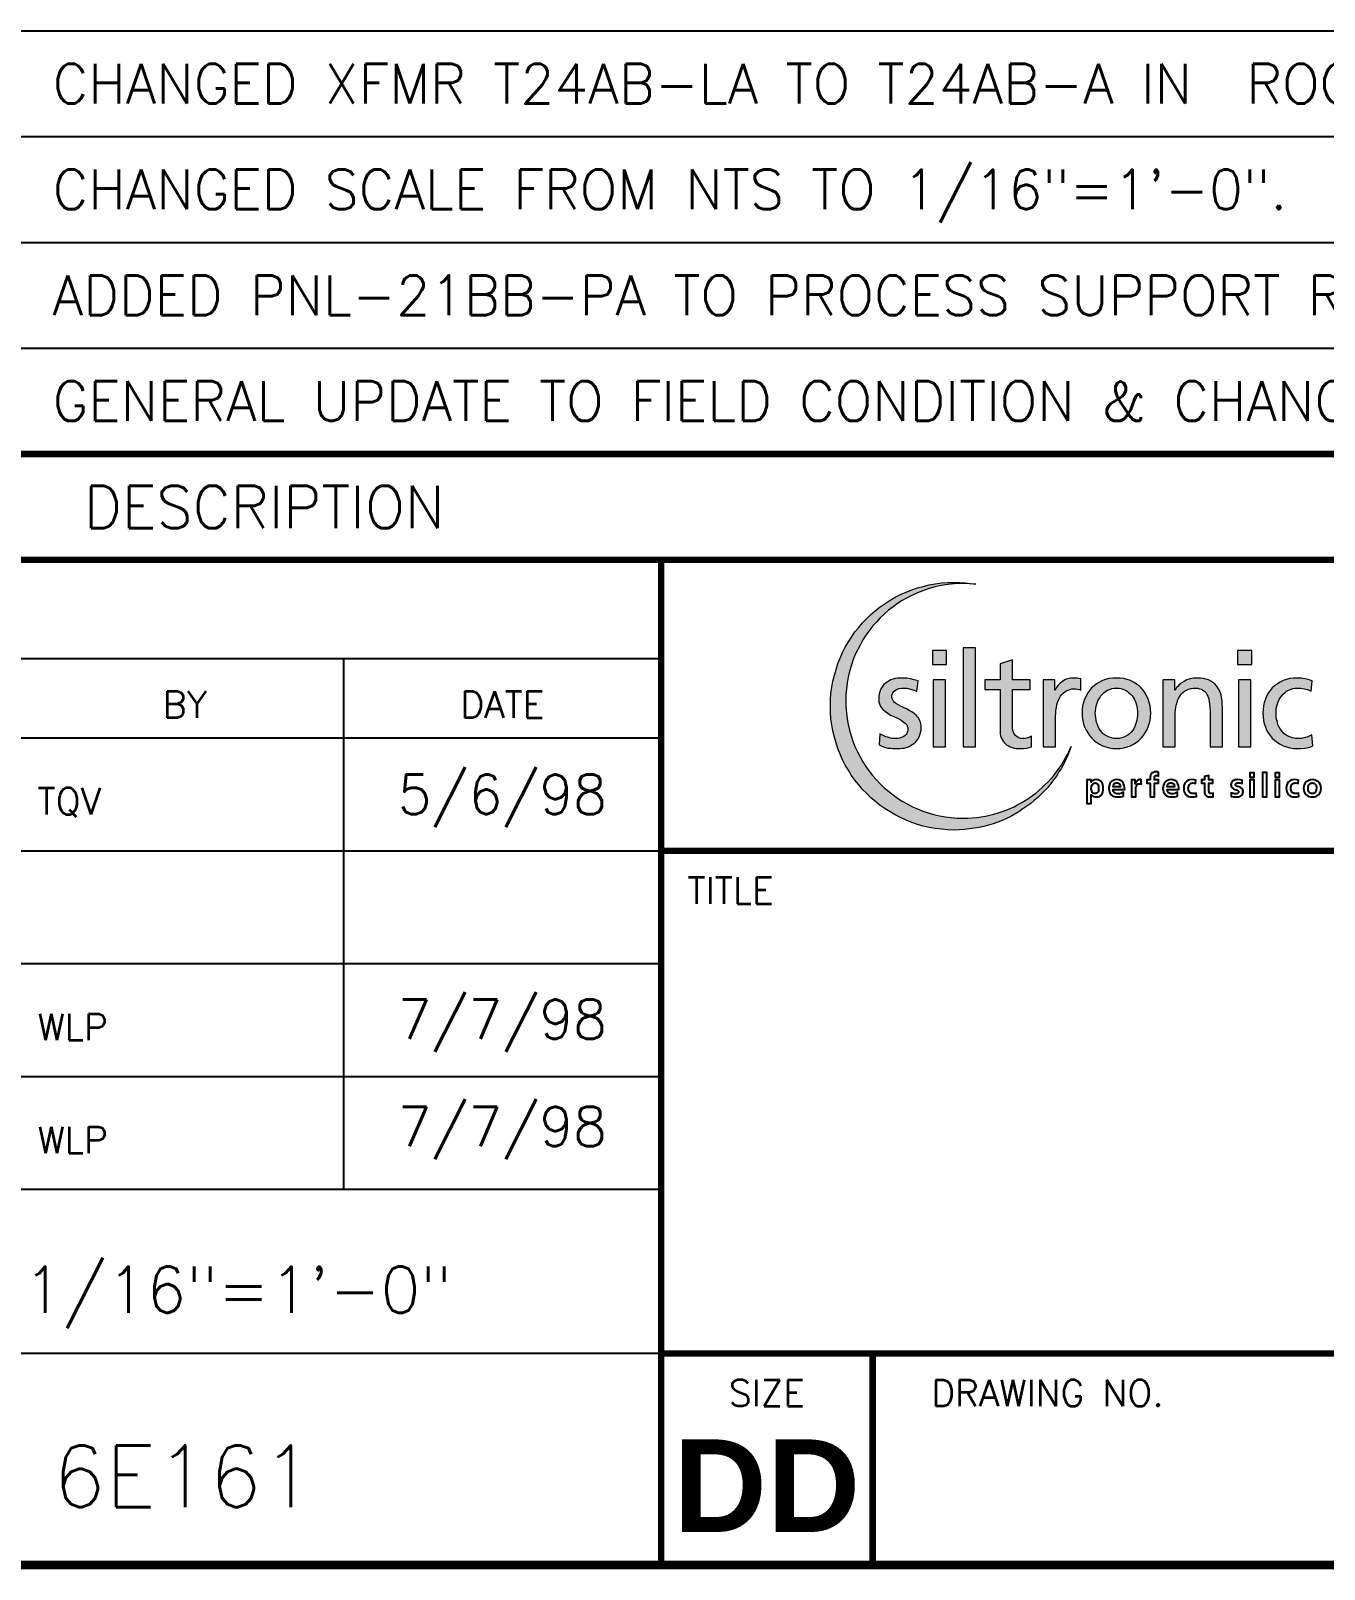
# Model space of a CAD drawing. Extents: x 4786 to 12422, y -518 to 4987.
# Drawn here: x 11030 to 11617, y -518 to 180 of the extents above; entities that cross this region are included whole.
import ezdxf
from ezdxf.enums import TextEntityAlignment as Align

# ---------------------------------------------------------------- set-up
doc = ezdxf.new("R2010")
doc.units = 0
doc.header["$LTSCALE"] = 192
doc.header["$MEASUREMENT"] = 0
doc.layers.get('0').update_dxf_attribs({"color": 8, "linetype": 'CONTINUOUS'})
doc.layers.add('TTL', color=7, linetype='CONTINUOUS')
doc.styles.add('B', font='arialbd.ttf')
doc.styles.add('STDTEXT', font='SIMPLEX.shx', dxfattribs={"height": 21.0048})
doc.styles.add('SUBTITLE', font='simplex', dxfattribs={"height": 36})
doc.styles.add('TITLE', font='SIMPLEX.SHX')

# ---------------------------------------------------------------- blocks, each defined once
blk = doc.blocks.new('REVBLK')
at = {"layer": 'TTL', "color": 1}
blk.add_line((0, 0.25), (7.75, 0.25), dxfattribs=at)
at = {"layer": 'TTL', "style": 'STDTEXT'}
blk.add_attdef('REV', text='', height=0.09375, dxfattribs=at).set_placement((0.25, 0.125), align=Align.MIDDLE_CENTER)
for tag, p in [('DESC', (0.5625, 0.125)), ('PROJ.NO', (5, 0.125))]:
    blk.add_attdef(tag, text='', height=0.09375, dxfattribs=at).set_placement(p, align=Align.MIDDLE_LEFT)
for tag, p in [('REVBY', (6.203125, 0.125)), ('REVAPP', (7.421875, 0.125))]:
    blk.add_attdef(tag, text='', height=0.09375, dxfattribs=at).set_placement(p, align=Align.MIDDLE)
at = {"layer": 'TTL', "style": 'STDTEXT', "width": 0.823529}
blk.add_attdef('REVDATE', text='', height=0.09375, dxfattribs=at).set_placement((6.53125, 0.078125), (7.09375, 0.078125), align=Align.FIT)
blk = doc.blocks.new('Ttl-fdd')
h = blk.add_hatch(color=142)
h.paths.add_polyline_path([(2.4368, -0.569), (2.4378, -0.5551), (2.4398, -0.5412), (2.4423, -0.5273), (2.4453, -0.5139), (2.4492, -0.501), (2.4532, -0.488), (2.4582, -0.4756), (2.4641, -0.4632), (2.4701, -0.4513), (2.4766, -0.4394), (2.484, -0.4284), (2.4915, -0.4175), (2.4999, -0.4071), (2.5088, -0.3971), (2.5178, -0.3872), (2.5272, -0.3783), (2.5377, -0.3693), (2.5481, -0.3614), (2.559, -0.3534), (2.5699, -0.3465), (2.5819, -0.3395), (2.5938, -0.3336), (2.6057, -0.3281), (2.6186, -0.3231), (2.6315, -0.3187), (2.6445, -0.3147), (2.6579, -0.3117), (2.6718, -0.3092), (2.6857, -0.3077), (2.6996, -0.3062), (2.714, -0.3062), (2.7289, -0.3067), (2.7438, -0.3077), (2.7314, -0.3057), (2.7185, -0.3043), (2.7055, -0.3038), (2.6926, -0.3033), (2.6777, -0.3038), (2.6628, -0.3047), (2.6479, -0.3067), (2.6335, -0.3092), (2.6196, -0.3127), (2.6057, -0.3162), (2.5923, -0.3211), (2.5789, -0.3261), (2.566, -0.3321), (2.5531, -0.3385), (2.5411, -0.3455), (2.5292, -0.3534), (2.5178, -0.3614), (2.5069, -0.3698), (2.4959, -0.3793), (2.486, -0.3887), (2.4761, -0.3991), (2.4671, -0.4096), (2.4582, -0.4205), (2.4502, -0.4324), (2.4428, -0.4438), (2.4353, -0.4563), (2.4289, -0.4687), (2.4234, -0.4821), (2.4179, -0.495), (2.4135, -0.5089), (2.4095, -0.5228), (2.406, -0.5367), (2.4035, -0.5511), (2.4015, -0.566), (2.4006, -0.5804), (2.4001, -0.5958), (2.4006, -0.6107), (2.4015, -0.6256), (2.4035, -0.64), (2.406, -0.6544), (2.4095, -0.6689), (2.4135, -0.6828), (2.4179, -0.6962), (2.4234, -0.7096), (2.4289, -0.7225), (2.4353, -0.7349), (2.4428, -0.7473), (2.4502, -0.7593), (2.4582, -0.7707), (2.4671, -0.7816), (2.4761, -0.7925), (2.486, -0.8025), (2.4959, -0.8124), (2.5069, -0.8214), (2.5178, -0.8303), (2.5292, -0.8382), (2.5411, -0.8457), (2.5531, -0.8526), (2.566, -0.8591), (2.5789, -0.8651), (2.5923, -0.8705), (2.6057, -0.875), (2.6196, -0.879), (2.6335, -0.8825), (2.6479, -0.8849), (2.6628, -0.8864), (2.6777, -0.8879), (2.6926, -0.8884), (2.7046, -0.8879), (2.7165, -0.8874), (2.7284, -0.8859), (2.7398, -0.8844), (2.7512, -0.8825), (2.7627, -0.88), (2.7736, -0.877), (2.7845, -0.8735), (2.7955, -0.8695), (2.8059, -0.8656), (2.8163, -0.8611), (2.8263, -0.8561), (2.8362, -0.8507), (2.8456, -0.8452), (2.8551, -0.8387), (2.8645, -0.8323), (2.8734, -0.8258), (2.8819, -0.8189), (2.8903, -0.8114), (2.8983, -0.8035), (2.9062, -0.7955), (2.9137, -0.7876), (2.9206, -0.7786), (2.9276, -0.7702), (2.934, -0.7608), (2.94, -0.7513), (2.946, -0.7419), (2.9514, -0.7319), (2.9564, -0.722), (2.9614, -0.7116), (2.9653, -0.7011), (2.9693, -0.6907), (2.9653, -0.7001), (2.9609, -0.7091), (2.9559, -0.718), (2.9509, -0.7265), (2.946, -0.7349), (2.94, -0.7434), (2.934, -0.7513), (2.9281, -0.7593), (2.9216, -0.7667), (2.9147, -0.7742), (2.9077, -0.7811), (2.9003, -0.7881), (2.8928, -0.795), (2.8854, -0.801), (2.8774, -0.8069), (2.869, -0.8129), (2.8605, -0.8184), (2.8521, -0.8238), (2.8431, -0.8283), (2.8342, -0.8333), (2.8248, -0.8372), (2.8158, -0.8412), (2.8059, -0.8447), (2.7965, -0.8482), (2.7865, -0.8507), (2.7766, -0.8531), (2.7662, -0.8556), (2.7562, -0.8571), (2.7458, -0.8586), (2.7354, -0.8596), (2.7244, -0.8601), (2.714, -0.8606), (2.6996, -0.8601), (2.6857, -0.8591), (2.6718, -0.8571), (2.6579, -0.8546), (2.6445, -0.8517), (2.6315, -0.8482), (2.6186, -0.8437), (2.6057, -0.8387), (2.5938, -0.8333), (2.5819, -0.8268), (2.5699, -0.8204), (2.559, -0.8129), (2.5481, -0.8055), (2.5377, -0.797), (2.5272, -0.7886), (2.5178, -0.7791), (2.5088, -0.7697), (2.4999, -0.7598), (2.4915, -0.7493), (2.484, -0.7384), (2.4766, -0.727), (2.4701, -0.7155), (2.4641, -0.7036), (2.4582, -0.6912), (2.4532, -0.6788), (2.4492, -0.6659), (2.4453, -0.6525), (2.4423, -0.6391), (2.4398, -0.6256), (2.4378, -0.6117), (2.4368, -0.5973), (2.4368, -0.5834)])
h.paths.add_polyline_path([(2.5506, -0.5606), (2.5555, -0.5564), (2.563, -0.5541), (2.568, -0.5531), (2.5734, -0.5531), (2.5804, -0.5536), (2.5893, -0.5556), (2.5978, -0.5581), (2.6043, -0.5605), (2.6072, -0.5357), (2.5983, -0.5332), (2.5893, -0.5313), (2.5804, -0.5298), (2.5704, -0.5293), (2.5645, -0.5293), (2.559, -0.5298), (2.5535, -0.5308), (2.5481, -0.5323), (2.5431, -0.5337), (2.5386, -0.5362), (2.5342, -0.5387), (2.5302, -0.5412), (2.5267, -0.5447), (2.5237, -0.5481), (2.5208, -0.5521), (2.5183, -0.5566), (2.5168, -0.5616), (2.5153, -0.5665), (2.5143, -0.5725), (2.5143, -0.5784), (2.5143, -0.5824), (2.5148, -0.5864), (2.5158, -0.5899), (2.5173, -0.5929), (2.5188, -0.5963), (2.5203, -0.5988), (2.5247, -0.6043), (2.5302, -0.6087), (2.5362, -0.6127), (2.5421, -0.6167), (2.5486, -0.6197), (2.5615, -0.6261), (2.567, -0.6291), (2.5724, -0.6326), (2.5769, -0.6361), (2.5807, -0.6405), (2.5824, -0.6445), (2.5829, -0.647), (2.5834, -0.6495), (2.5829, -0.6525), (2.5824, -0.6554), (2.5814, -0.6579), (2.5794, -0.6629), (2.5734, -0.6674), (2.5685, -0.6698), (2.5635, -0.6713), (2.5585, -0.6723), (2.5531, -0.6723), (2.5475, -0.6723), (2.5362, -0.6694), (2.5312, -0.6679), (2.5262, -0.6659), (2.5213, -0.6639), (2.5168, -0.6609), (2.5153, -0.6872), (2.5203, -0.6897), (2.5252, -0.6917), (2.5307, -0.6932), (2.5362, -0.6947), (2.5421, -0.6952), (2.5476, -0.6957), (2.559, -0.6962), (2.564, -0.6962), (2.5694, -0.6952), (2.5744, -0.6947), (2.5794, -0.6932), (2.5843, -0.6917), (2.5888, -0.6892), (2.5933, -0.6867), (2.5973, -0.6843), (2.6012, -0.6808), (2.6042, -0.6773), (2.6072, -0.6728), (2.6097, -0.6684), (2.6117, -0.6639), (2.6132, -0.6584), (2.6142, -0.6525), (2.6146, -0.6465), (2.6142, -0.642), (2.6137, -0.6376), (2.6127, -0.6336), (2.6117, -0.6301), (2.6097, -0.6266), (2.6082, -0.6237), (2.6062, -0.6207), (2.6037, -0.6182), (2.5983, -0.6132), (2.5928, -0.6092), (2.5863, -0.6058), (2.5799, -0.6023), (2.5675, -0.5968), (2.5615, -0.5938), (2.556, -0.5904), (2.5516, -0.5869), (2.5501, -0.5849), (2.5475, -0.5815), (2.5456, -0.5767), (2.5456, -0.5725), (2.5456, -0.57), (2.5461, -0.568), (2.5467, -0.5651)], flags=17)
h.paths.add_polyline_path([(2.6723, -0.5332), (2.643, -0.5332), (2.643, -0.6922), (2.6723, -0.6922)], flags=17)
h.paths.add_polyline_path([(2.6743, -0.4975), (2.6743, -0.4642), (2.641, -0.4642), (2.641, -0.4975)], flags=17)
h.paths.add_polyline_path([(2.714, -0.6922), (2.7433, -0.6922), (2.7433, -0.4582), (2.714, -0.4582)], flags=17)
h.paths.add_polyline_path([(2.8009, -0.5566), (2.8009, -0.65), (2.8009, -0.6554), (2.8014, -0.6609), (2.8024, -0.6659), (2.8039, -0.6703), (2.8059, -0.6748), (2.8084, -0.6783), (2.8109, -0.6818), (2.8138, -0.6848), (2.8173, -0.6877), (2.8208, -0.6897), (2.8248, -0.6917), (2.8292, -0.6932), (2.8342, -0.6947), (2.8392, -0.6957), (2.8441, -0.6962), (2.8496, -0.6962), (2.8566, -0.6957), (2.8635, -0.6947), (2.8695, -0.6932), (2.8749, -0.6917), (2.8749, -0.6669), (2.871, -0.6689), (2.8665, -0.6708), (2.861, -0.6718), (2.8546, -0.6723), (2.8496, -0.6718), (2.8451, -0.6703), (2.8412, -0.6684), (2.8372, -0.6649), (2.8342, -0.6609), (2.8322, -0.6559), (2.8307, -0.6505), (2.8302, -0.644), (2.8302, -0.5566), (2.8725, -0.5566), (2.8725, -0.5332), (2.8302, -0.5332), (2.8302, -0.4866), (2.8009, -0.496), (2.8009, -0.5332), (2.7647, -0.5332), (2.7647, -0.5566)], flags=17)
h.paths.add_polyline_path([(2.9321, -0.6197), (2.9326, -0.6127), (2.9331, -0.6058), (2.934, -0.5988), (2.935, -0.5929), (2.937, -0.5869), (2.939, -0.5819), (2.9415, -0.577), (2.9452, -0.5703), (2.9504, -0.565), (2.9539, -0.5621), (2.9602, -0.5582), (2.9663, -0.5561), (2.9708, -0.5551), (2.9758, -0.5551), (2.9793, -0.5551), (2.9837, -0.5556), (2.9877, -0.5561), (2.9917, -0.5576), (2.9917, -0.5313), (2.9832, -0.5298), (2.9783, -0.5293), (2.9723, -0.5293), (2.9663, -0.5298), (2.9599, -0.5313), (2.9539, -0.5337), (2.9485, -0.5372), (2.943, -0.5412), (2.9385, -0.5462), (2.934, -0.5516), (2.9301, -0.5596), (2.9301, -0.5332), (2.9028, -0.5332), (2.9028, -0.6922), (2.9321, -0.6922)])
h.paths.add_polyline_path([(2.9961, -0.5953), (2.9951, -0.6038), (2.9946, -0.6127), (2.9951, -0.6212), (2.9966, -0.6296), (2.9981, -0.6376), (3.0006, -0.645), (3.0041, -0.6525), (3.0081, -0.6589), (3.0125, -0.6654), (3.0175, -0.6713), (3.023, -0.6768), (3.0294, -0.6818), (3.0359, -0.6857), (3.0433, -0.6897), (3.0508, -0.6922), (3.0587, -0.6942), (3.0672, -0.6957), (3.0761, -0.6962), (3.0851, -0.6957), (3.0935, -0.6942), (3.1014, -0.6922), (3.1089, -0.6897), (3.1159, -0.6857), (3.1228, -0.6818), (3.1288, -0.6768), (3.1347, -0.6713), (3.1397, -0.6654), (3.1442, -0.6589), (3.1481, -0.6525), (3.1511, -0.645), (3.1536, -0.6376), (3.1556, -0.6296), (3.1566, -0.6212), (3.1571, -0.6127), (3.1566, -0.6038), (3.1556, -0.5953), (3.1536, -0.5869), (3.1511, -0.5794), (3.1481, -0.572), (3.1442, -0.565), (3.1397, -0.5586), (3.1347, -0.5526), (3.1293, -0.5477), (3.1228, -0.5427), (3.1163, -0.5387), (3.1094, -0.5352), (3.1014, -0.5327), (3.0935, -0.5308), (3.0851, -0.5298), (3.0761, -0.5293), (3.0672, -0.5298), (3.0587, -0.5308), (3.0503, -0.5327), (3.0428, -0.5352), (3.0359, -0.5387), (3.0289, -0.5427), (3.023, -0.5477), (3.017, -0.5526), (3.012, -0.5586), (3.0076, -0.565), (3.0041, -0.572), (3.0006, -0.5794), (2.9981, -0.5869)])
h.paths.add_polyline_path([(3.0279, -0.5958), (3.0294, -0.5904), (3.0314, -0.5854), (3.0334, -0.5804), (3.0364, -0.576), (3.0394, -0.5715), (3.0428, -0.5675), (3.0463, -0.564), (3.0508, -0.5606), (3.0548, -0.5581), (3.0597, -0.5561), (3.0647, -0.5541), (3.0702, -0.5531), (3.0761, -0.5531), (3.0821, -0.5531), (3.087, -0.5541), (3.0925, -0.5561), (3.097, -0.5581), (3.1014, -0.5606), (3.1054, -0.564), (3.1114, -0.5693), (3.1159, -0.576), (3.1183, -0.5804), (3.1208, -0.5854), (3.1223, -0.5904), (3.1238, -0.5958), (3.1248, -0.6013), (3.1258, -0.6073), (3.1258, -0.6127), (3.1258, -0.6182), (3.1253, -0.6237), (3.1243, -0.6286), (3.1228, -0.6341), (3.1213, -0.6391), (3.1193, -0.644), (3.1168, -0.649), (3.1139, -0.653), (3.1104, -0.6574), (3.1069, -0.6609), (3.1029, -0.6644), (3.0985, -0.6669), (3.0935, -0.6694), (3.088, -0.6708), (3.0826, -0.6718), (3.0761, -0.6723), (3.0697, -0.6718), (3.0642, -0.6708), (3.0587, -0.6694), (3.0538, -0.6669), (3.0493, -0.6644), (3.0448, -0.6609), (3.0413, -0.6574), (3.0384, -0.653), (3.0354, -0.649), (3.0329, -0.644), (3.0309, -0.6391), (3.0289, -0.6341), (3.0279, -0.6286), (3.0269, -0.6237), (3.0264, -0.6182), (3.0259, -0.6127), (3.0264, -0.6073), (3.0269, -0.6013)], flags=16)
h.paths.add_polyline_path([(3.1854, -0.6922), (3.2147, -0.6922), (3.2147, -0.6187), (3.2147, -0.6117), (3.2157, -0.6048), (3.2162, -0.5983), (3.2177, -0.5919), (3.2192, -0.5864), (3.2212, -0.5809), (3.2236, -0.576), (3.2266, -0.5715), (3.2296, -0.567), (3.2331, -0.5635), (3.2371, -0.5606), (3.2415, -0.5576), (3.2465, -0.5556), (3.2515, -0.5541), (3.2569, -0.5531), (3.2659, -0.5531), (3.2718, -0.5546), (3.2782, -0.5562), (3.2823, -0.5596), (3.2873, -0.5638), (3.2897, -0.568), (3.2928, -0.5742), (3.2942, -0.5804), (3.2952, -0.5854), (3.2967, -0.5968), (3.2972, -0.6097), (3.2972, -0.6922), (3.3265, -0.6922), (3.3265, -0.5978), (3.326, -0.5899), (3.3255, -0.5824), (3.3245, -0.5755), (3.323, -0.569), (3.321, -0.5631), (3.3185, -0.5571), (3.3155, -0.5521), (3.3121, -0.5477), (3.3081, -0.5432), (3.3036, -0.5397), (3.2987, -0.5367), (3.2932, -0.5337), (3.2872, -0.5318), (3.2813, -0.5303), (3.2743, -0.5298), (3.2669, -0.5293), (3.2584, -0.5298), (3.2505, -0.5313), (3.2425, -0.5337), (3.2356, -0.5372), (3.2291, -0.5412), (3.2231, -0.5462), (3.2207, -0.5491), (3.2182, -0.5516), (3.2162, -0.5551), (3.2137, -0.5601), (3.2137, -0.5332), (3.1854, -0.5332)])
h.paths.add_polyline_path([(3.3935, -0.5332), (3.3642, -0.5332), (3.3642, -0.6922), (3.3935, -0.6922)])
h.paths.add_polyline_path([(3.3622, -0.4975), (3.3955, -0.4975), (3.3955, -0.4642), (3.3622, -0.4642)])
h.paths.add_polyline_path([(3.4581, -0.5854), (3.4606, -0.5804), (3.4631, -0.576), (3.4665, -0.5715), (3.47, -0.5675), (3.4735, -0.564), (3.478, -0.5606), (3.4824, -0.5581), (3.4874, -0.5561), (3.4929, -0.5541), (3.4983, -0.5531), (3.5043, -0.5531), (3.5117, -0.5536), (3.5197, -0.5546), (3.5276, -0.5566), (3.5361, -0.5601), (3.5386, -0.5357), (3.5311, -0.5332), (3.5222, -0.5313), (3.5122, -0.5298), (3.5028, -0.5293), (3.4939, -0.5298), (3.4854, -0.5308), (3.4775, -0.5327), (3.4695, -0.5352), (3.4626, -0.5387), (3.4561, -0.5427), (3.4497, -0.5477), (3.4442, -0.5526), (3.4392, -0.5586), (3.4348, -0.565), (3.4308, -0.572), (3.4278, -0.5794), (3.4253, -0.5869), (3.4233, -0.5953), (3.4223, -0.6038), (3.4218, -0.6127), (3.4223, -0.6212), (3.4233, -0.6296), (3.4253, -0.6376), (3.4278, -0.645), (3.4308, -0.6525), (3.4348, -0.6589), (3.4392, -0.6654), (3.4442, -0.6713), (3.4502, -0.6768), (3.4561, -0.6818), (3.4631, -0.6857), (3.47, -0.6897), (3.4775, -0.6922), (3.4859, -0.6942), (3.4944, -0.6957), (3.5028, -0.6962), (3.5117, -0.6957), (3.5207, -0.6952), (3.5257, -0.6942), (3.5306, -0.6932), (3.5351, -0.6917), (3.5401, -0.6897), (3.5376, -0.6634), (3.5341, -0.6654), (3.5281, -0.6684), (3.5222, -0.6698), (3.5142, -0.6718), (3.5063, -0.6723), (3.4993, -0.6718), (3.4929, -0.6708), (3.4874, -0.6694), (3.4819, -0.6669), (3.477, -0.6644), (3.4706, -0.6594), (3.4656, -0.653), (3.4626, -0.649), (3.4596, -0.644), (3.4576, -0.6391), (3.4561, -0.6341), (3.4546, -0.6286), (3.4536, -0.6237), (3.4531, -0.6182), (3.4531, -0.6127), (3.4531, -0.6073), (3.4536, -0.6013), (3.4551, -0.5958), (3.4566, -0.5904)])
at = {"color": 142, "lineweight": 0}
for points in [[(2.4001, -0.5958), (2.4001, -0.5958), (2.4006, -0.5804), (2.4015, -0.566), (2.4035, -0.5511), (2.406, -0.5367), (2.4095, -0.5228), (2.4135, -0.5089), (2.4179, -0.495), (2.4234, -0.4821), (2.4289, -0.4687), (2.4353, -0.4563), (2.4428, -0.4438), (2.4502, -0.4324), (2.4582, -0.4205), (2.4671, -0.4096), (2.4761, -0.3991), (2.486, -0.3887), (2.4959, -0.3793), (2.5069, -0.3698), (2.5178, -0.3614), (2.5292, -0.3534), (2.5411, -0.3455), (2.5531, -0.3385), (2.566, -0.3321), (2.5789, -0.3261), (2.5923, -0.3211), (2.6057, -0.3162), (2.6196, -0.3127), (2.6335, -0.3092), (2.6479, -0.3067), (2.6628, -0.3047), (2.6777, -0.3038), (2.6926, -0.3033), (2.6926, -0.3033), (2.7055, -0.3038), (2.7185, -0.3043), (2.7314, -0.3057), (2.7438, -0.3077), (2.7438, -0.3077), (2.7289, -0.3067), (2.714, -0.3062), (2.714, -0.3062), (2.6996, -0.3062), (2.6857, -0.3077), (2.6718, -0.3092), (2.6579, -0.3117), (2.6445, -0.3147), (2.6315, -0.3187), (2.6186, -0.3231), (2.6057, -0.3281), (2.5938, -0.3336), (2.5819, -0.3395), (2.5699, -0.3465), (2.559, -0.3534), (2.5481, -0.3614), (2.5377, -0.3693), (2.5272, -0.3783), (2.5178, -0.3872), (2.5088, -0.3971), (2.4999, -0.4071), (2.4915, -0.4175), (2.484, -0.4284), (2.4766, -0.4394), (2.4701, -0.4513), (2.4641, -0.4632), (2.4582, -0.4756), (2.4532, -0.488), (2.4492, -0.501), (2.4453, -0.5139), (2.4423, -0.5273), (2.4398, -0.5412), (2.4378, -0.5551), (2.4368, -0.569), (2.4368, -0.5834), (2.4368, -0.5834), (2.4368, -0.5973), (2.4378, -0.6117), (2.4398, -0.6256), (2.4423, -0.6391), (2.4453, -0.6525), (2.4492, -0.6659), (2.4532, -0.6788), (2.4582, -0.6912), (2.4641, -0.7036), (2.4701, -0.7155), (2.4766, -0.727), (2.484, -0.7384), (2.4915, -0.7493), (2.4999, -0.7598), (2.5088, -0.7697), (2.5178, -0.7791), (2.5272, -0.7886), (2.5377, -0.797), (2.5481, -0.8055), (2.559, -0.8129), (2.5699, -0.8204), (2.5819, -0.8268), (2.5938, -0.8333), (2.6057, -0.8387), (2.6186, -0.8437), (2.6315, -0.8482), (2.6445, -0.8517), (2.6579, -0.8546), (2.6718, -0.8571), (2.6857, -0.8591), (2.6996, -0.8601), (2.714, -0.8606), (2.714, -0.8606), (2.7244, -0.8601), (2.7354, -0.8596), (2.7458, -0.8586), (2.7562, -0.8571), (2.7662, -0.8556), (2.7766, -0.8531), (2.7865, -0.8507), (2.7965, -0.8482), (2.8059, -0.8447), (2.8158, -0.8412), (2.8248, -0.8372), (2.8342, -0.8333), (2.8431, -0.8283), (2.8521, -0.8238), (2.8605, -0.8184), (2.869, -0.8129), (2.8774, -0.8069), (2.8854, -0.801), (2.8928, -0.795), (2.9003, -0.7881), (2.9077, -0.7811), (2.9147, -0.7742), (2.9216, -0.7667), (2.9281, -0.7593), (2.934, -0.7513), (2.94, -0.7434), (2.946, -0.7349), (2.9509, -0.7265), (2.9559, -0.718), (2.9609, -0.7091), (2.9653, -0.7001), (2.9693, -0.6907), (2.9693, -0.6907), (2.9653, -0.7011), (2.9614, -0.7116), (2.9564, -0.722), (2.9514, -0.7319), (2.946, -0.7419), (2.94, -0.7513), (2.934, -0.7608), (2.9276, -0.7702), (2.9206, -0.7786), (2.9137, -0.7876), (2.9062, -0.7955), (2.8983, -0.8035), (2.8903, -0.8114), (2.8819, -0.8189), (2.8734, -0.8258), (2.8645, -0.8323), (2.8551, -0.8387), (2.8456, -0.8452), (2.8362, -0.8507), (2.8263, -0.8561), (2.8163, -0.8611), (2.8059, -0.8656), (2.7955, -0.8695), (2.7845, -0.8735), (2.7736, -0.877), (2.7627, -0.88), (2.7512, -0.8825), (2.7398, -0.8844), (2.7284, -0.8859), (2.7165, -0.8874), (2.7046, -0.8879), (2.6926, -0.8884), (2.6926, -0.8884), (2.6777, -0.8879), (2.6628, -0.8864), (2.6479, -0.8849), (2.6335, -0.8825), (2.6196, -0.879), (2.6057, -0.875), (2.5923, -0.8705), (2.5789, -0.8651), (2.566, -0.8591), (2.5531, -0.8526), (2.5411, -0.8457), (2.5292, -0.8382), (2.5178, -0.8303), (2.5069, -0.8214), (2.4959, -0.8124), (2.486, -0.8025), (2.4761, -0.7925), (2.4671, -0.7816), (2.4582, -0.7707), (2.4502, -0.7593), (2.4428, -0.7473), (2.4353, -0.7349), (2.4289, -0.7225), (2.4234, -0.7096), (2.4179, -0.6962), (2.4135, -0.6828), (2.4095, -0.6689), (2.406, -0.6544), (2.4035, -0.64), (2.4015, -0.6256), (2.4006, -0.6107), (2.4001, -0.5958), (2.4001, -0.5958), (2.4001, -0.5958)], [(2.6743, -0.4642), (2.641, -0.4642), (2.641, -0.4975), (2.6743, -0.4975), (2.6743, -0.4642), (2.6743, -0.4642)], [(2.714, -0.6922), (2.7433, -0.6922), (2.7433, -0.4582), (2.714, -0.4582), (2.714, -0.6922), (2.714, -0.6922)], [(3.3955, -0.4642), (3.3622, -0.4642), (3.3622, -0.4975), (3.3955, -0.4975), (3.3955, -0.4642), (3.3955, -0.4642)], [(2.8725, -0.5332), (2.8302, -0.5332), (2.8302, -0.4866), (2.8009, -0.496), (2.8009, -0.5332), (2.7647, -0.5332), (2.7647, -0.5566), (2.8009, -0.5566), (2.8009, -0.65), (2.8009, -0.65), (2.8009, -0.6554), (2.8014, -0.6609), (2.8024, -0.6659), (2.8039, -0.6703), (2.8059, -0.6748), (2.8084, -0.6783), (2.8109, -0.6818), (2.8138, -0.6848), (2.8173, -0.6877), (2.8208, -0.6897), (2.8248, -0.6917), (2.8292, -0.6932), (2.8342, -0.6947), (2.8392, -0.6957), (2.8441, -0.6962), (2.8496, -0.6962), (2.8496, -0.6962), (2.8566, -0.6957), (2.8635, -0.6947), (2.8695, -0.6932), (2.8749, -0.6917), (2.8749, -0.6669), (2.8749, -0.6669), (2.871, -0.6689), (2.8665, -0.6708), (2.861, -0.6718), (2.8546, -0.6723), (2.8546, -0.6723), (2.8496, -0.6718), (2.8451, -0.6703), (2.8412, -0.6684), (2.8372, -0.6649), (2.8342, -0.6609), (2.8322, -0.6559), (2.8307, -0.6505), (2.8302, -0.644), (2.8302, -0.5566), (2.8725, -0.5566), (2.8725, -0.5332), (2.8725, -0.5332)], [(2.5153, -0.6872), (2.5153, -0.6872), (2.5203, -0.6897), (2.5252, -0.6917), (2.5307, -0.6932), (2.5362, -0.6947), (2.5421, -0.6952), (2.5476, -0.6957), (2.559, -0.6962), (2.559, -0.6962), (2.564, -0.6962), (2.5694, -0.6952), (2.5744, -0.6947), (2.5794, -0.6932), (2.5843, -0.6917), (2.5888, -0.6892), (2.5933, -0.6867), (2.5973, -0.6843), (2.6012, -0.6808), (2.6042, -0.6773), (2.6072, -0.6728), (2.6097, -0.6684), (2.6117, -0.6639), (2.6132, -0.6584), (2.6142, -0.6525), (2.6146, -0.6465), (2.6146, -0.6465), (2.6142, -0.642), (2.6137, -0.6376), (2.6127, -0.6336), (2.6117, -0.6301), (2.6097, -0.6266), (2.6082, -0.6237), (2.6062, -0.6207), (2.6037, -0.6182), (2.5983, -0.6132), (2.5928, -0.6092), (2.5863, -0.6058), (2.5799, -0.6023), (2.5675, -0.5968), (2.5615, -0.5938), (2.556, -0.5904), (2.5516, -0.5869), (2.5501, -0.5849), (2.5486, -0.5829), (2.5471, -0.5804), (2.5461, -0.578), (2.5456, -0.5755), (2.5456, -0.5725), (2.5456, -0.5725), (2.5456, -0.57), (2.5461, -0.568), (2.5466, -0.5655), (2.5476, -0.564), (2.5506, -0.5606), (2.554, -0.5576), (2.558, -0.5556), (2.563, -0.5541), (2.568, -0.5531), (2.5734, -0.5531), (2.5734, -0.5531), (2.5804, -0.5536), (2.5893, -0.5556), (2.5978, -0.5581), (2.6017, -0.5596), (2.6042, -0.5611), (2.6072, -0.5357), (2.6072, -0.5357), (2.5983, -0.5332), (2.5893, -0.5313), (2.5804, -0.5298), (2.5704, -0.5293), (2.5704, -0.5293), (2.5645, -0.5293), (2.559, -0.5298), (2.5535, -0.5308), (2.5481, -0.5323), (2.5431, -0.5337), (2.5386, -0.5362), (2.5342, -0.5387), (2.5302, -0.5412), (2.5267, -0.5447), (2.5237, -0.5481), (2.5208, -0.5521), (2.5183, -0.5566), (2.5168, -0.5616), (2.5153, -0.5665), (2.5143, -0.5725), (2.5143, -0.5784), (2.5143, -0.5784), (2.5143, -0.5824), (2.5148, -0.5864), (2.5158, -0.5899), (2.5173, -0.5929), (2.5188, -0.5963), (2.5203, -0.5988), (2.5247, -0.6043), (2.5302, -0.6087), (2.5362, -0.6127), (2.5421, -0.6167), (2.5486, -0.6197), (2.5615, -0.6261), (2.567, -0.6291), (2.5724, -0.6326), (2.5769, -0.6361), (2.5804, -0.64), (2.5814, -0.642), (2.5824, -0.6445), (2.5829, -0.647), (2.5834, -0.6495), (2.5834, -0.6495), (2.5829, -0.6525), (2.5824, -0.6554), (2.5814, -0.6579), (2.5804, -0.6604), (2.5789, -0.6624), (2.5774, -0.6644), (2.5734, -0.6674), (2.5685, -0.6698), (2.5635, -0.6713), (2.5585, -0.6723), (2.5531, -0.6723), (2.5531, -0.6723), (2.5496, -0.6723), (2.5456, -0.6718), (2.5362, -0.6694), (2.5312, -0.6679), (2.5262, -0.6659), (2.5213, -0.6639), (2.5168, -0.6609), (2.5153, -0.6872), (2.5153, -0.6872)], [(2.643, -0.6922), (2.6723, -0.6922), (2.6723, -0.5332), (2.643, -0.5332), (2.643, -0.6922), (2.643, -0.6922)], [(2.9028, -0.6922), (2.9321, -0.6922), (2.9321, -0.6197), (2.9321, -0.6197), (2.9326, -0.6127), (2.9331, -0.6058), (2.934, -0.5988), (2.935, -0.5929), (2.937, -0.5869), (2.939, -0.5819), (2.9415, -0.577), (2.944, -0.5725), (2.947, -0.5685), (2.9504, -0.565), (2.9539, -0.5621), (2.9579, -0.5596), (2.9619, -0.5576), (2.9663, -0.5561), (2.9708, -0.5551), (2.9758, -0.5551), (2.9758, -0.5551), (2.9793, -0.5551), (2.9837, -0.5556), (2.9877, -0.5561), (2.9917, -0.5576), (2.9917, -0.5313), (2.9917, -0.5313), (2.9832, -0.5298), (2.9783, -0.5293), (2.9723, -0.5293), (2.9723, -0.5293), (2.9663, -0.5298), (2.9599, -0.5313), (2.9539, -0.5337), (2.9485, -0.5372), (2.943, -0.5412), (2.9385, -0.5462), (2.934, -0.5516), (2.9311, -0.5576), (2.9301, -0.5576), (2.9301, -0.5332), (2.9028, -0.5332), (2.9028, -0.6922), (2.9028, -0.6922)], [(2.9946, -0.6127), (2.9946, -0.6127), (2.9951, -0.6212), (2.9966, -0.6296), (2.9981, -0.6376), (3.0006, -0.645), (3.0041, -0.6525), (3.0081, -0.6589), (3.0125, -0.6654), (3.0175, -0.6713), (3.023, -0.6768), (3.0294, -0.6818), (3.0359, -0.6857), (3.0433, -0.6897), (3.0508, -0.6922), (3.0587, -0.6942), (3.0672, -0.6957), (3.0761, -0.6962), (3.0761, -0.6962), (3.0851, -0.6957), (3.0935, -0.6942), (3.1014, -0.6922), (3.1089, -0.6897), (3.1159, -0.6857), (3.1228, -0.6818), (3.1288, -0.6768), (3.1347, -0.6713), (3.1397, -0.6654), (3.1442, -0.6589), (3.1481, -0.6525), (3.1511, -0.645), (3.1536, -0.6376), (3.1556, -0.6296), (3.1566, -0.6212), (3.1571, -0.6127), (3.1571, -0.6127), (3.1566, -0.6038), (3.1556, -0.5953), (3.1536, -0.5869), (3.1511, -0.5794), (3.1481, -0.572), (3.1442, -0.565), (3.1397, -0.5586), (3.1347, -0.5526), (3.1293, -0.5477), (3.1228, -0.5427), (3.1163, -0.5387), (3.1094, -0.5352), (3.1014, -0.5327), (3.0935, -0.5308), (3.0851, -0.5298), (3.0761, -0.5293), (3.0761, -0.5293), (3.0672, -0.5298), (3.0587, -0.5308), (3.0503, -0.5327), (3.0428, -0.5352), (3.0359, -0.5387), (3.0289, -0.5427), (3.023, -0.5477), (3.017, -0.5526), (3.012, -0.5586), (3.0076, -0.565), (3.0041, -0.572), (3.0006, -0.5794), (2.9981, -0.5869), (2.9961, -0.5953), (2.9951, -0.6038), (2.9946, -0.6127), (2.9946, -0.6127), (2.9946, -0.6127)], [(3.1854, -0.6922), (3.2147, -0.6922), (3.2147, -0.6187), (3.2147, -0.6187), (3.2147, -0.6117), (3.2157, -0.6048), (3.2162, -0.5983), (3.2177, -0.5919), (3.2192, -0.5864), (3.2212, -0.5809), (3.2236, -0.576), (3.2266, -0.5715), (3.2296, -0.567), (3.2331, -0.5635), (3.2371, -0.5606), (3.2415, -0.5576), (3.2465, -0.5556), (3.2515, -0.5541), (3.2569, -0.5531), (3.2634, -0.5531), (3.2634, -0.5531), (3.2679, -0.5536), (3.2718, -0.5546), (3.2758, -0.5556), (3.2793, -0.5571), (3.2823, -0.5596), (3.2852, -0.5621), (3.2877, -0.5645), (3.2897, -0.568), (3.2917, -0.572), (3.2932, -0.576), (3.2942, -0.5804), (3.2952, -0.5854), (3.2967, -0.5968), (3.2972, -0.6097), (3.2972, -0.6922), (3.3265, -0.6922), (3.3265, -0.5978), (3.3265, -0.5978), (3.326, -0.5899), (3.3255, -0.5824), (3.3245, -0.5755), (3.323, -0.569), (3.321, -0.5631), (3.3185, -0.5571), (3.3155, -0.5521), (3.3121, -0.5477), (3.3081, -0.5432), (3.3036, -0.5397), (3.2987, -0.5367), (3.2932, -0.5337), (3.2872, -0.5318), (3.2813, -0.5303), (3.2743, -0.5298), (3.2669, -0.5293), (3.2669, -0.5293), (3.2584, -0.5298), (3.2505, -0.5313), (3.2425, -0.5337), (3.2356, -0.5372), (3.2291, -0.5412), (3.2231, -0.5462), (3.2207, -0.5491), (3.2182, -0.5516), (3.2162, -0.5551), (3.2147, -0.5581), (3.2137, -0.5581), (3.2137, -0.5332), (3.1854, -0.5332), (3.1854, -0.6922), (3.1854, -0.6922)], [(3.3642, -0.6922), (3.3935, -0.6922), (3.3935, -0.5332), (3.3642, -0.5332), (3.3642, -0.6922), (3.3642, -0.6922)], [(3.5386, -0.5357), (3.5386, -0.5357), (3.5311, -0.5332), (3.5222, -0.5313), (3.5122, -0.5298), (3.5028, -0.5293), (3.5028, -0.5293), (3.4939, -0.5298), (3.4854, -0.5308), (3.4775, -0.5327), (3.4695, -0.5352), (3.4626, -0.5387), (3.4561, -0.5427), (3.4497, -0.5477), (3.4442, -0.5526), (3.4392, -0.5586), (3.4348, -0.565), (3.4308, -0.572), (3.4278, -0.5794), (3.4253, -0.5869), (3.4233, -0.5953), (3.4223, -0.6038), (3.4218, -0.6127), (3.4218, -0.6127), (3.4223, -0.6212), (3.4233, -0.6296), (3.4253, -0.6376), (3.4278, -0.645), (3.4308, -0.6525), (3.4348, -0.6589), (3.4392, -0.6654), (3.4442, -0.6713), (3.4502, -0.6768), (3.4561, -0.6818), (3.4631, -0.6857), (3.47, -0.6897), (3.4775, -0.6922), (3.4859, -0.6942), (3.4944, -0.6957), (3.5028, -0.6962), (3.5028, -0.6962), (3.5117, -0.6957), (3.5207, -0.6952), (3.5257, -0.6942), (3.5306, -0.6932), (3.5351, -0.6917), (3.5401, -0.6897), (3.5376, -0.6634), (3.5376, -0.6634), (3.5341, -0.6654), (3.5301, -0.6674), (3.5262, -0.6689), (3.5222, -0.6698), (3.5142, -0.6718), (3.5063, -0.6723), (3.5063, -0.6723), (3.4993, -0.6718), (3.4929, -0.6708), (3.4874, -0.6694), (3.4819, -0.6669), (3.477, -0.6644), (3.4725, -0.6609), (3.469, -0.6574), (3.4656, -0.653), (3.4626, -0.649), (3.4596, -0.644), (3.4576, -0.6391), (3.4561, -0.6341), (3.4546, -0.6286), (3.4536, -0.6237), (3.4531, -0.6182), (3.4531, -0.6127), (3.4531, -0.6127), (3.4531, -0.6073), (3.4536, -0.6013), (3.4551, -0.5958), (3.4566, -0.5904), (3.4581, -0.5854), (3.4606, -0.5804), (3.4631, -0.576), (3.4665, -0.5715), (3.47, -0.5675), (3.4735, -0.564), (3.478, -0.5606), (3.4824, -0.5581), (3.4874, -0.5561), (3.4929, -0.5541), (3.4983, -0.5531), (3.5043, -0.5531), (3.5043, -0.5531), (3.5117, -0.5536), (3.5197, -0.5546), (3.5276, -0.5566), (3.5361, -0.5601), (3.5386, -0.5357), (3.5386, -0.5357)], [(3.0259, -0.6127), (3.0259, -0.6127), (3.0264, -0.6073), (3.0269, -0.6013), (3.0279, -0.5958), (3.0294, -0.5904), (3.0314, -0.5854), (3.0334, -0.5804), (3.0364, -0.576), (3.0394, -0.5715), (3.0428, -0.5675), (3.0463, -0.564), (3.0508, -0.5606), (3.0548, -0.5581), (3.0597, -0.5561), (3.0647, -0.5541), (3.0702, -0.5531), (3.0761, -0.5531), (3.0761, -0.5531), (3.0821, -0.5531), (3.087, -0.5541), (3.0925, -0.5561), (3.097, -0.5581), (3.1014, -0.5606), (3.1054, -0.564), (3.1094, -0.5675), (3.1129, -0.5715), (3.1159, -0.576), (3.1183, -0.5804), (3.1208, -0.5854), (3.1223, -0.5904), (3.1238, -0.5958), (3.1248, -0.6013), (3.1258, -0.6073), (3.1258, -0.6127), (3.1258, -0.6127), (3.1258, -0.6182), (3.1253, -0.6237), (3.1243, -0.6286), (3.1228, -0.6341), (3.1213, -0.6391), (3.1193, -0.644), (3.1168, -0.649), (3.1139, -0.653), (3.1104, -0.6574), (3.1069, -0.6609), (3.1029, -0.6644), (3.0985, -0.6669), (3.0935, -0.6694), (3.088, -0.6708), (3.0826, -0.6718), (3.0761, -0.6723), (3.0761, -0.6723), (3.0697, -0.6718), (3.0642, -0.6708), (3.0587, -0.6694), (3.0538, -0.6669), (3.0493, -0.6644), (3.0448, -0.6609), (3.0413, -0.6574), (3.0384, -0.653), (3.0354, -0.649), (3.0329, -0.644), (3.0309, -0.6391), (3.0289, -0.6341), (3.0279, -0.6286), (3.0269, -0.6237), (3.0264, -0.6182), (3.0259, -0.6127), (3.0259, -0.6127), (3.0259, -0.6127)]]:
    blk.add_lwpolyline(points, dxfattribs=at)
at = {"color": 142}
for points in [[(3.1556, -0.8099), (3.1655, -0.8099), (3.1655, -0.7776), (3.175, -0.7776), (3.175, -0.7702), (3.1655, -0.7702), (3.1655, -0.7652), (3.1655, -0.7652), (3.166, -0.7632), (3.1665, -0.7612), (3.168, -0.7598), (3.169, -0.7593), (3.1705, -0.7593), (3.1705, -0.7593), (3.173, -0.7598), (3.175, -0.7608), (3.1755, -0.7523), (3.1755, -0.7523), (3.172, -0.7513), (3.168, -0.7513), (3.168, -0.7513), (3.165, -0.7513), (3.1625, -0.7523), (3.1606, -0.7533), (3.1586, -0.7553), (3.1576, -0.7568), (3.1561, -0.7593), (3.1556, -0.7617), (3.1556, -0.7647), (3.1556, -0.7702), (3.1481, -0.7702), (3.1481, -0.7776), (3.1556, -0.7776), (3.1556, -0.8099), (3.1556, -0.8099)], [(3.2842, -0.798), (3.2842, -0.798), (3.2842, -0.8005), (3.2847, -0.803), (3.2857, -0.8055), (3.2872, -0.8069), (3.2892, -0.8084), (3.2912, -0.8099), (3.2937, -0.8104), (3.2967, -0.8104), (3.2967, -0.8104), (3.3006, -0.8104), (3.3041, -0.8099), (3.3041, -0.8015), (3.3041, -0.8015), (3.3016, -0.8025), (3.2991, -0.8025), (3.2991, -0.8025), (3.2982, -0.8025), (3.2967, -0.802), (3.2952, -0.8005), (3.2947, -0.7985), (3.2942, -0.796), (3.2942, -0.7776), (3.3036, -0.7776), (3.3036, -0.7702), (3.2942, -0.7702), (3.2942, -0.7593), (3.2842, -0.7622), (3.2842, -0.7702), (3.2768, -0.7702), (3.2768, -0.7776), (3.2842, -0.7776), (3.2842, -0.798), (3.2842, -0.798)], [(3.391, -0.7632), (3.4015, -0.7632), (3.4015, -0.7533), (3.391, -0.7533), (3.391, -0.7632), (3.391, -0.7632)], [(3.4208, -0.8099), (3.4313, -0.8099), (3.4313, -0.7523), (3.4208, -0.7523), (3.4208, -0.8099), (3.4208, -0.8099)], [(3.4507, -0.7632), (3.4611, -0.7632), (3.4611, -0.7533), (3.4507, -0.7533), (3.4507, -0.7632), (3.4507, -0.7632)], [(3.0061, -0.8258), (3.0165, -0.8258), (3.0165, -0.805), (3.0165, -0.805), (3.0165, -0.805), (3.019, -0.8079), (3.022, -0.8094), (3.0249, -0.8104), (3.0279, -0.8104), (3.0279, -0.8104), (3.0324, -0.8099), (3.0359, -0.8089), (3.0389, -0.8069), (3.0413, -0.8045), (3.0428, -0.801), (3.0438, -0.7975), (3.0448, -0.794), (3.0448, -0.7901), (3.0448, -0.7901), (3.0448, -0.7861), (3.0438, -0.7821), (3.0428, -0.7786), (3.0413, -0.7757), (3.0389, -0.7732), (3.0359, -0.7712), (3.0324, -0.7697), (3.0284, -0.7692), (3.0284, -0.7692), (3.024, -0.7697), (3.021, -0.7712), (3.018, -0.7732), (3.016, -0.7757), (3.016, -0.7757), (3.016, -0.7702), (3.0061, -0.7702), (3.0061, -0.8258), (3.0061, -0.8258)], [(3.0254, -0.7771), (3.0254, -0.7771), (3.0279, -0.7776), (3.0299, -0.7786), (3.0314, -0.7796), (3.0324, -0.7816), (3.0334, -0.7836), (3.0339, -0.7856), (3.0339, -0.7901), (3.0339, -0.7901), (3.0339, -0.794), (3.0334, -0.7965), (3.0324, -0.7985), (3.0314, -0.8), (3.0299, -0.8015), (3.0279, -0.8025), (3.0254, -0.8025), (3.0254, -0.8025), (3.023, -0.8025), (3.021, -0.8015), (3.0195, -0.8), (3.0185, -0.7985), (3.0175, -0.7965), (3.017, -0.794), (3.0165, -0.7901), (3.0165, -0.7901), (3.017, -0.7856), (3.0175, -0.7836), (3.0185, -0.7816), (3.02, -0.7796), (3.0215, -0.7786), (3.0235, -0.7776), (3.0254, -0.7771), (3.0254, -0.7771), (3.0254, -0.7771)], [(3.0925, -0.799), (3.0925, -0.799), (3.0895, -0.8005), (3.086, -0.802), (3.0831, -0.803), (3.0791, -0.803), (3.0791, -0.803), (3.0771, -0.803), (3.0746, -0.8025), (3.0731, -0.8015), (3.0716, -0.8005), (3.0702, -0.799), (3.0692, -0.7975), (3.0682, -0.7955), (3.0682, -0.793), (3.0955, -0.793), (3.0955, -0.793), (3.095, -0.7881), (3.0945, -0.7836), (3.093, -0.7796), (3.0915, -0.7761), (3.089, -0.7732), (3.0856, -0.7712), (3.0816, -0.7697), (3.0766, -0.7692), (3.0766, -0.7692), (3.0721, -0.7697), (3.0687, -0.7712), (3.0652, -0.7727), (3.0627, -0.7757), (3.0607, -0.7786), (3.0592, -0.7821), (3.0582, -0.7861), (3.0582, -0.7901), (3.0582, -0.7901), (3.0587, -0.7945), (3.0597, -0.799), (3.0612, -0.8025), (3.0637, -0.8055), (3.0667, -0.8074), (3.0702, -0.8094), (3.0741, -0.8104), (3.0786, -0.8104), (3.0786, -0.8104), (3.0826, -0.8104), (3.086, -0.8099), (3.0895, -0.8089), (3.0925, -0.8074), (3.0925, -0.799), (3.0925, -0.799)], [(3.0682, -0.7861), (3.0682, -0.7861), (3.0687, -0.7826), (3.0697, -0.7806), (3.0706, -0.7796), (3.0716, -0.7781), (3.0731, -0.7776), (3.0751, -0.7771), (3.0771, -0.7766), (3.0771, -0.7766), (3.0791, -0.7771), (3.0806, -0.7776), (3.0821, -0.7786), (3.0831, -0.7796), (3.0841, -0.7811), (3.0851, -0.7826), (3.0856, -0.7861), (3.0682, -0.7861), (3.0682, -0.7861)], [(3.1114, -0.8099), (3.1218, -0.8099), (3.1218, -0.795), (3.1218, -0.795), (3.1218, -0.7901), (3.1218, -0.7876), (3.1228, -0.7851), (3.1238, -0.7826), (3.1253, -0.7806), (3.1273, -0.7796), (3.1298, -0.7791), (3.1298, -0.7791), (3.1327, -0.7791), (3.1347, -0.7801), (3.1347, -0.7697), (3.1347, -0.7697), (3.1327, -0.7692), (3.1313, -0.7692), (3.1313, -0.7692), (3.1293, -0.7697), (3.1273, -0.7702), (3.1253, -0.7717), (3.1238, -0.7727), (3.1218, -0.7761), (3.1208, -0.7791), (3.1203, -0.7791), (3.1203, -0.7702), (3.1114, -0.7702), (3.1114, -0.8099), (3.1114, -0.8099)], [(3.2202, -0.799), (3.2202, -0.799), (3.2172, -0.8005), (3.2142, -0.802), (3.2107, -0.803), (3.2073, -0.803), (3.2073, -0.803), (3.2048, -0.803), (3.2028, -0.8025), (3.2008, -0.8015), (3.1993, -0.8005), (3.1978, -0.799), (3.1968, -0.7975), (3.1963, -0.7955), (3.1958, -0.793), (3.2231, -0.793), (3.2231, -0.793), (3.2231, -0.7881), (3.2222, -0.7836), (3.2212, -0.7796), (3.2192, -0.7761), (3.2167, -0.7732), (3.2137, -0.7712), (3.2092, -0.7697), (3.2043, -0.7692), (3.2043, -0.7692), (3.2003, -0.7697), (3.1963, -0.7712), (3.1933, -0.7727), (3.1909, -0.7757), (3.1884, -0.7786), (3.1874, -0.7821), (3.1864, -0.7861), (3.1859, -0.7901), (3.1859, -0.7901), (3.1864, -0.7945), (3.1874, -0.799), (3.1894, -0.8025), (3.1914, -0.8055), (3.1943, -0.8074), (3.1978, -0.8094), (3.2023, -0.8104), (3.2068, -0.8104), (3.2068, -0.8104), (3.2107, -0.8104), (3.2142, -0.8099), (3.2172, -0.8089), (3.2202, -0.8074), (3.2202, -0.799), (3.2202, -0.799)], [(3.1958, -0.7861), (3.1958, -0.7861), (3.1968, -0.7826), (3.1973, -0.7806), (3.1983, -0.7796), (3.1998, -0.7781), (3.2013, -0.7776), (3.2028, -0.7771), (3.2048, -0.7766), (3.2048, -0.7766), (3.2068, -0.7771), (3.2087, -0.7776), (3.2102, -0.7786), (3.2112, -0.7796), (3.2122, -0.7811), (3.2127, -0.7826), (3.2132, -0.7861), (3.1958, -0.7861), (3.1958, -0.7861)], [(3.2639, -0.7707), (3.2639, -0.7707), (3.2594, -0.7697), (3.2539, -0.7692), (3.2539, -0.7692), (3.2495, -0.7697), (3.246, -0.7707), (3.2425, -0.7727), (3.24, -0.7752), (3.2376, -0.7781), (3.2361, -0.7816), (3.2351, -0.7856), (3.2351, -0.7896), (3.2351, -0.7896), (3.2351, -0.794), (3.2361, -0.798), (3.2376, -0.8015), (3.2395, -0.8045), (3.2425, -0.8069), (3.246, -0.8089), (3.25, -0.8104), (3.2544, -0.8104), (3.2544, -0.8104), (3.2599, -0.8104), (3.2649, -0.8094), (3.2644, -0.801), (3.2644, -0.801), (3.2609, -0.802), (3.2584, -0.8025), (3.2564, -0.8025), (3.2564, -0.8025), (3.2539, -0.8025), (3.2515, -0.8015), (3.25, -0.8005), (3.2485, -0.799), (3.247, -0.797), (3.2465, -0.795), (3.246, -0.7925), (3.2455, -0.7896), (3.2455, -0.7896), (3.246, -0.7871), (3.2465, -0.7846), (3.2475, -0.7826), (3.2485, -0.7806), (3.25, -0.7791), (3.252, -0.7781), (3.2539, -0.7776), (3.2559, -0.7771), (3.2559, -0.7771), (3.2599, -0.7776), (3.2629, -0.7786), (3.2639, -0.7707), (3.2639, -0.7707)], [(3.3732, -0.7707), (3.3732, -0.7707), (3.3682, -0.7697), (3.3617, -0.7692), (3.3617, -0.7692), (3.3588, -0.7697), (3.3563, -0.7702), (3.3533, -0.7712), (3.3513, -0.7722), (3.3493, -0.7742), (3.3478, -0.7761), (3.3468, -0.7786), (3.3463, -0.7816), (3.3463, -0.7816), (3.3468, -0.7841), (3.3473, -0.7861), (3.3483, -0.7876), (3.3493, -0.7891), (3.3523, -0.7911), (3.3553, -0.7925), (3.3588, -0.7935), (3.3617, -0.7945), (3.3627, -0.795), (3.3637, -0.796), (3.3642, -0.797), (3.3642, -0.7985), (3.3642, -0.7985), (3.3642, -0.7995), (3.3637, -0.8005), (3.3617, -0.802), (3.3597, -0.803), (3.3578, -0.803), (3.3578, -0.803), (3.3548, -0.803), (3.3523, -0.8025), (3.3473, -0.8005), (3.3468, -0.8089), (3.3468, -0.8089), (3.3528, -0.8099), (3.3583, -0.8104), (3.3583, -0.8104), (3.3617, -0.8104), (3.3647, -0.8099), (3.3672, -0.8089), (3.3697, -0.8074), (3.3722, -0.806), (3.3737, -0.8035), (3.3747, -0.801), (3.3751, -0.7975), (3.3751, -0.7975), (3.3747, -0.795), (3.3742, -0.793), (3.3732, -0.7915), (3.3722, -0.7901), (3.3692, -0.7881), (3.3662, -0.7866), (3.3597, -0.7846), (3.3578, -0.7831), (3.3573, -0.7821), (3.3573, -0.7811), (3.3573, -0.7811), (3.3573, -0.7801), (3.3578, -0.7791), (3.3593, -0.7776), (3.3612, -0.7771), (3.3632, -0.7766), (3.3632, -0.7766), (3.3682, -0.7771), (3.3727, -0.7786), (3.3732, -0.7707), (3.3732, -0.7707)], [(3.391, -0.8099), (3.4015, -0.8099), (3.4015, -0.7702), (3.391, -0.7702), (3.391, -0.8099), (3.391, -0.8099)], [(3.4507, -0.8099), (3.4611, -0.8099), (3.4611, -0.7702), (3.4507, -0.7702), (3.4507, -0.8099), (3.4507, -0.8099)], [(3.5063, -0.7707), (3.5063, -0.7707), (3.5018, -0.7697), (3.4964, -0.7692), (3.4964, -0.7692), (3.4919, -0.7697), (3.4879, -0.7707), (3.4849, -0.7727), (3.4819, -0.7752), (3.48, -0.7781), (3.4785, -0.7816), (3.4775, -0.7856), (3.477, -0.7896), (3.477, -0.7896), (3.4775, -0.794), (3.4785, -0.798), (3.48, -0.8015), (3.4819, -0.8045), (3.4849, -0.8069), (3.4879, -0.8089), (3.4919, -0.8104), (3.4964, -0.8104), (3.4964, -0.8104), (3.5023, -0.8104), (3.5068, -0.8094), (3.5063, -0.801), (3.5063, -0.801), (3.5028, -0.802), (3.5008, -0.8025), (3.4983, -0.8025), (3.4983, -0.8025), (3.4959, -0.8025), (3.4939, -0.8015), (3.4919, -0.8005), (3.4904, -0.799), (3.4894, -0.797), (3.4884, -0.795), (3.4879, -0.7925), (3.4879, -0.7896), (3.4879, -0.7896), (3.4879, -0.7871), (3.4884, -0.7846), (3.4894, -0.7826), (3.4904, -0.7806), (3.4924, -0.7791), (3.4939, -0.7781), (3.4959, -0.7776), (3.4983, -0.7771), (3.4983, -0.7771), (3.5023, -0.7776), (3.5053, -0.7786), (3.5063, -0.7707), (3.5063, -0.7707)], [(3.5182, -0.7901), (3.5182, -0.7901), (3.5187, -0.7945), (3.5197, -0.798), (3.5212, -0.8015), (3.5237, -0.8045), (3.5267, -0.8069), (3.5301, -0.8089), (3.5341, -0.8104), (3.5386, -0.8104), (3.5386, -0.8104), (3.5435, -0.8104), (3.5475, -0.8089), (3.551, -0.8069), (3.554, -0.8045), (3.5565, -0.8015), (3.5579, -0.798), (3.5589, -0.7945), (3.5594, -0.7901), (3.5594, -0.7901), (3.5589, -0.7856), (3.5579, -0.7816), (3.556, -0.7776), (3.5535, -0.7747), (3.5505, -0.7727), (3.547, -0.7707), (3.543, -0.7697), (3.5386, -0.7692), (3.5386, -0.7692), (3.5346, -0.7697), (3.5306, -0.7707), (3.5271, -0.7727), (3.5242, -0.7747), (3.5217, -0.7776), (3.5197, -0.7816), (3.5187, -0.7856), (3.5182, -0.7901), (3.5182, -0.7901), (3.5182, -0.7901)], [(3.5286, -0.7891), (3.5286, -0.7891), (3.5291, -0.7866), (3.5296, -0.7846), (3.5301, -0.7826), (3.5311, -0.7811), (3.5326, -0.7796), (3.5346, -0.7781), (3.5366, -0.7776), (3.5386, -0.7771), (3.5386, -0.7771), (3.5411, -0.7776), (3.543, -0.7781), (3.545, -0.7796), (3.546, -0.7811), (3.5475, -0.7826), (3.548, -0.7846), (3.5485, -0.7866), (3.5485, -0.7891), (3.5485, -0.7891), (3.548, -0.794), (3.5475, -0.796), (3.5465, -0.7985), (3.5455, -0.8), (3.5435, -0.8015), (3.5416, -0.8025), (3.5386, -0.8025), (3.5386, -0.8025), (3.5361, -0.8025), (3.5341, -0.8015), (3.5321, -0.8), (3.5306, -0.7985), (3.5301, -0.796), (3.5291, -0.794), (3.5286, -0.7891), (3.5286, -0.7891), (3.5286, -0.7891)]]:
    blk.add_lwpolyline(points, dxfattribs=at)
at = {"layer": 'TTL', "color": 1}
for p, q in [((0, 0.25), (7.75, 0.25)), ((0, -0.4833), (2, -0.4833)), ((1.25, -0.4833), (1.25, -1.7379)), ((0, -0.6707), (2, -0.6707)), ((0, -0.9375), (2, -0.9375)), ((2, -1.2043), (0, -1.2043)), ((0, -1.4711), (2, -1.4711)), ((2, -1.7379), (0, -1.7379)), ((2, -2.125), (0, -2.125))]:
    blk.add_line(p, q, dxfattribs=at)
at = {"layer": 'TTL', "color": 4}
for points, const_width in [([(-32, -2.625), (-32, 26.025), (7.75, 26.025), (7.75, -2.625), (-32, -2.625)], 0.02), ([(7.75, -0.25), (0, -0.25)], 0.015), ([(2, -0.25), (2, -2.625)], 0.015), ([(2, -0.9375), (7.75, -0.9375)], 0.015), ([(2, -2.125), (7.75, -2.125)], 0.015), ([(2.5, -2.125), (2.5, -2.625)], 0.015)]:
    blk.add_lwpolyline(points, dxfattribs=dict(at, const_width=const_width))
at = {"layer": 'TTL', "color": 3, "const_width": 0.015}
blk.add_lwpolyline([(7.75, 0), (0, 0)], dxfattribs=at)
at = {"layer": 'TTL', "color": 7, "style": 'STDTEXT'}
blk.add_text('DESCRIPTION', height=0.1, dxfattribs=at).set_placement((1.0625, -0.125), align=Align.MIDDLE)
for s, p in [('BY', (0.875, -0.623)), ('DATE', (1.625, -0.623)), ('SIZE', (2.25, -2.25))]:
    blk.add_text(s, height=0.0625, dxfattribs=at).set_placement(p, align=Align.CENTER)
for s, p in [('TITLE', (2.0625, -1.0625)), ('DRAWING NO.', (2.6384, -2.25))]:
    blk.add_text(s, height=0.0625, dxfattribs=at).set_placement(p)
at = {"layer": 'TTL', "style": 'B'}
blk.add_text('DD', height=0.21875, dxfattribs=at).set_placement((2.25, -2.4375), align=Align.MIDDLE)
at = {"layer": 'TTL', "color": 7, "style": 'STDTEXT'}
for tag, p in [('DRNDATE', (1.625, -0.8041)), ('DESDATE', (1.625, -1.0854)), ('CKDATE', (1.625, -1.3354)), ('APPDDATE', (1.625, -1.5886))]:
    blk.add_attdef(tag, text='', height=0.093, dxfattribs=at).set_placement(p, align=Align.MIDDLE_CENTER)
for tag, p in [('DRNBY', (0.5268, -0.8516)), ('DESBY', (0.5268, -1.1184)), ('CHKBY', (0.5268, -1.3852)), ('APPDBY', (0.5268, -1.652))]:
    blk.add_attdef(tag, p, '', height=0.0625, dxfattribs=at)
at = {"layer": 'TTL', "color": 7}
for tag, height, style, p in [('LINE_ONE', 0.15, 'SUBTITLE', (4.875, -1.25)), ('LINE_TWO', 0.15, 'SUBTITLE', (4.875, -1.5)), ('LINE_THREE', 0.15, 'SUBTITLE', (4.875, -1.75)), ('LINE_FOUR', 0.15, 'SUBTITLE', (4.875, -2)), ('SCALE', 0.1094, 'STDTEXT', (1, -2.0292)), ('DWG_FILE_NO.', 0.1458, 'STDTEXT', (0.8722, -2.4882))]:
    blk.add_attdef(tag, text='', height=height, dxfattribs=dict(at, style=style)).set_placement(p, align=Align.CENTER)
at = {"layer": 'TTL', "color": 4, "style": 'TITLE'}
blk.add_attdef('DWG_NO.', text='', height=0.25, dxfattribs=at).set_placement((4.875, -2.5), align=Align.CENTER)

msp = doc.modelspace()

# ---------------------------------------------------------------- block references
ref = msp.add_blockref('REVBLK', (10932, 36), dxfattribs=dict(xscale=192, yscale=192, zscale=192))
ref.add_attrib('DESC', 'ADDED PNL-21BB-PA TO PROCESS SUPPORT ROOM 6D118,', dxfattribs={"layer": 'TTL', "height": 18, "style": 'STDTEXT'}).set_placement((11040, 60), align=Align.MIDDLE_LEFT)
ref = msp.add_blockref('REVBLK', (10932, -12), dxfattribs=dict(xscale=192, yscale=192, zscale=192))
ref.add_attrib('DESC', 'GENERAL UPDATE TO FIELD CONDITION & CHANGED SCALE.', dxfattribs={"layer": 'TTL', "height": 18, "style": 'STDTEXT'}).set_placement((11040, 12), align=Align.MIDDLE_LEFT)
at = {"layer": 'TTL'}
ref = msp.add_blockref('Ttl-fdd', (10932, -12), dxfattribs=dict(at, xscale=192, yscale=192, zscale=192))
ref.add_attrib('DWG_FILE_NO.', '6E161', dxfattribs={"color": 7, "height": 28, "style": 'STDTEXT'}).set_placement((11099.46, -489.74), align=Align.CENTER)
ref.add_attrib('SCALE', '1/16"=1\'-0"', dxfattribs={"color": 7, "height": 21.0048, "style": 'STDTEXT'}).set_placement((11124, -401.6), align=Align.CENTER)
ref.add_attrib('DRNBY', 'TQV', (11033.15, -175.51), dxfattribs={"color": 7, "height": 12, "style": 'STDTEXT'})
ref.add_attrib('DRNDATE', '5/6/98', dxfattribs={"color": 7, "height": 17.854, "style": 'STDTEXT'}).set_placement((11244, -166.39), align=Align.MIDDLE_CENTER)
ref.add_attrib('CHKBY', 'WLP', (11033.15, -277.96), dxfattribs={"color": 7, "height": 12, "style": 'STDTEXT'})
ref.add_attrib('CKDATE', '7/7/98', dxfattribs={"color": 7, "height": 17.854, "style": 'STDTEXT'}).set_placement((11244, -268.39), align=Align.MIDDLE_CENTER)
ref.add_attrib('APPDBY', 'WLP', (11033.15, -329.18), dxfattribs={"color": 7, "height": 12, "style": 'STDTEXT'})
ref.add_attrib('APPDDATE', '7/7/98', dxfattribs={"color": 7, "height": 17.854, "style": 'STDTEXT'}).set_placement((11244, -317.01), align=Align.MIDDLE_CENTER)
ref = msp.add_blockref('REVBLK', (10932, 132), dxfattribs=dict(at, xscale=192, yscale=192, zscale=192))
ref.add_attrib('DESC', 'CHANGED XFMR T24AB-LA TO T24AB-A IN  ROOM 6D118.', dxfattribs={"height": 18, "style": 'STDTEXT'}).set_placement((11040, 156), align=Align.MIDDLE_LEFT)
ref = msp.add_blockref('REVBLK', (10932, 84), dxfattribs=dict(at, xscale=192, yscale=192, zscale=192))
ref.add_attrib('DESC', 'CHANGED SCALE FROM NTS TO 1/16"=1\'-0".', dxfattribs={"height": 18, "style": 'STDTEXT'}).set_placement((11040, 108), align=Align.MIDDLE_LEFT)

doc.saveas('drawing.dxf')
